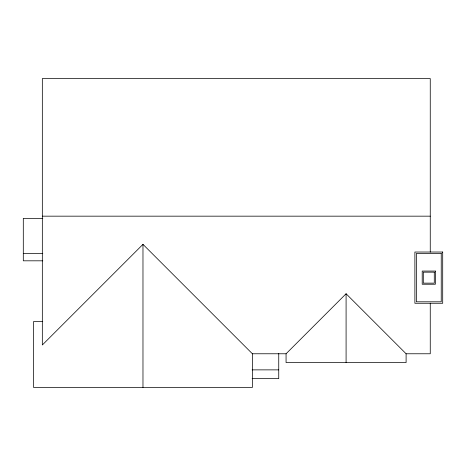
<?xml version="1.0" encoding="UTF-8"?>
<svg xmlns="http://www.w3.org/2000/svg" width="466" height="466" viewBox="0 0 466 466"><rect width="100%" height="100%" fill="white"/><g stroke="black" fill="none" stroke-linecap="round" stroke-linejoin="round"><path stroke-width="0.7" d="M430.258 303.203L430.258 353.77L406.102 353.77L346.087 293.749L286.066 353.77L252.397 353.77L142.975 244.347L42.33 344.986L42.33 78.562L430.258 78.562L430.258 252.094M42.33 216.166L430.258 216.166M42.802 218.362L23.3 218.362L23.3 260.814L42.802 260.814M23.3 253.492L42.802 253.492M42.756 321.563L33.546 321.563L33.546 387.438L252.397 387.438L252.397 353.77M252.106 369.87L278.744 369.87M252.106 378.654L278.744 378.654L278.744 353.432M406.102 353.77L406.102 362.554L286.066 362.554L286.066 353.77M346.087 293.749L346.087 362.554M142.975 244.347L142.975 387.438M442.7 252.03L414.886 252.03L414.886 303.267L442.7 303.267L442.7 252.03M441.238 253.492L416.348 253.492L416.348 301.805L441.238 301.805L441.238 253.492M435.378 271.061L422.208 271.061L422.208 284.237L435.378 284.237L435.378 271.061M434.283 272.161L423.303 272.161L423.303 283.136L434.283 283.136L434.283 272.161"/></g></svg>
